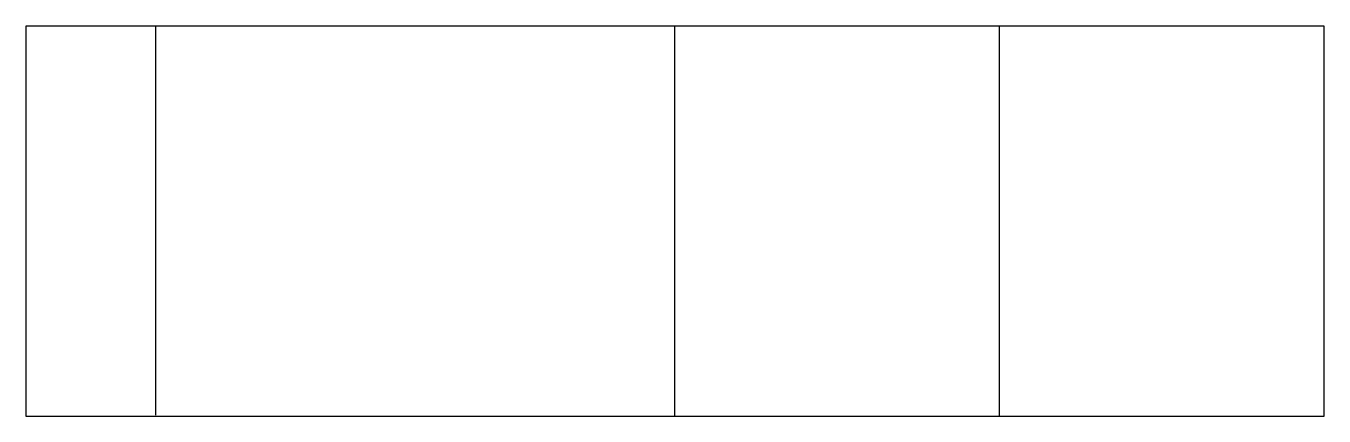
# Model space of a CAD drawing. Header units: millimetres. Extents: x 316 to 1316, y 1870 to 2170.
import ezdxf

# ---------------------------------------------------------------- set-up
doc = ezdxf.new("R2010")
doc.units = ezdxf.units.MM

msp = doc.modelspace()

# ---------------------------------------------------------------- linework, layer by layer
for p, q in [((1315.6, 2169.9), (315.6, 2169.9)), ((315.6, 2169.9), (315.6, 1869.9)), ((1315.6, 1869.9), (1315.6, 2169.9)), ((315.6, 1869.9), (1315.6, 1869.9))]:
    msp.add_line(p, q)
at = {"color": 2}
for p, q in [((415.6, 1870.6), (415.6, 2169.9)), ((815.6, 1869.9), (815.6, 2169.9)), ((1065.6, 1869.9), (1065.6, 2169.9))]:
    msp.add_line(p, q, dxfattribs=at)

doc.saveas('drawing.dxf')
